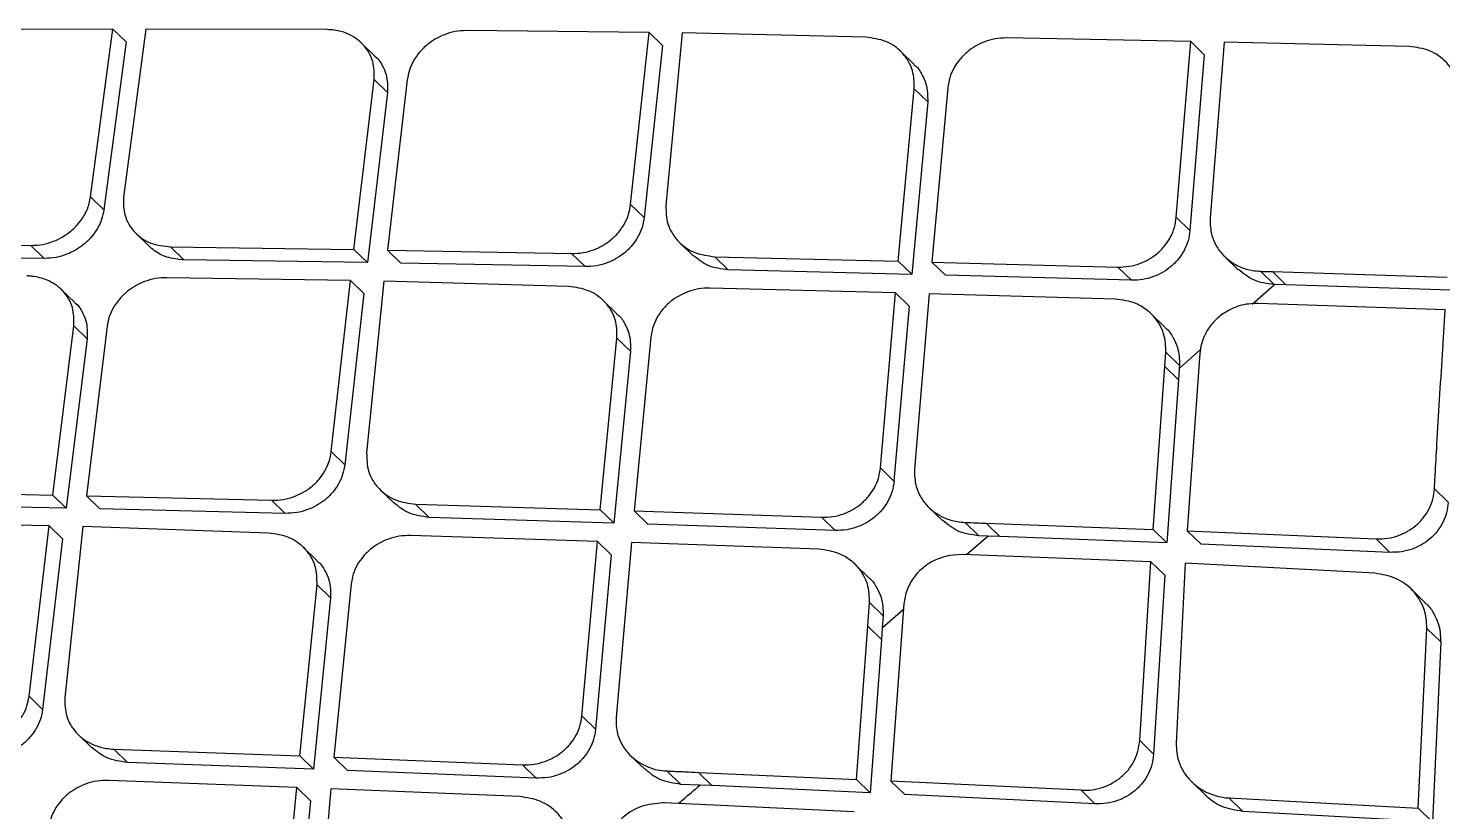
# Model space of a CAD drawing. Extents: x 400 to 501, y 484 to 634.
# Drawn here: x 486.318 to 487.625, y 515.328 to 516.052 of the extents above; entities that cross this region are included whole.
import ezdxf

# ---------------------------------------------------------------- set-up
doc = ezdxf.new("R2010")
doc.units = 0
doc.header["$MEASUREMENT"] = 0
doc.layers.add('DIM', color=3, linetype='Continuous')
doc.layers.add('GEOMETRY', color=3, linetype='Continuous', lineweight=25)

# ---------------------------------------------------------------- blocks, each defined once
blk = doc.blocks.new('2026 GRANDEE')
at = {"layer": 'GEOMETRY', "ltscale": 16}
for p, q in [((35.9711, -80.7893), (35.8046, -80.7897)), ((35.9503, -80.9444), (35.9711, -80.7893)), ((35.9711, -80.7893), (35.9834, -80.8012)), ((36.0015, -80.7893), (35.9809, -80.9446)), ((36.169, -80.7898), (36.0015, -80.7893)), ((36.4665, -80.7925), (36.2977, -80.7907)), ((36.4495, -80.9513), (36.4665, -80.7925)), ((36.4789, -80.8045), (36.4665, -80.7925)), ((36.4972, -80.7929), (36.4821, -80.9524)), ((36.667, -80.7968), (36.4972, -80.7929)), ((36.9672, -80.8009), (36.7968, -80.7975)), ((35.9834, -80.8012), (35.9627, -80.9564)), ((36.2131, -80.8142), (36.2008, -80.8022)), ((36.4789, -80.8045), (36.462, -80.9634)), ((36.7114, -80.8219), (36.699, -80.8098)), ((36.9538, -80.9632), (36.9672, -80.8009)), ((36.9672, -80.8009), (36.9797, -80.813)), ((36.9982, -80.8015), (36.985, -80.9641)), ((37.1691, -80.8054), (36.9982, -80.8015)), ((36.9797, -80.813), (36.9664, -80.9754)), ((36.1938, -80.9931), (36.2125, -80.8359)), ((36.2125, -80.8359), (36.2248, -80.8479)), ((36.2431, -80.8362), (36.2247, -80.9936)), ((36.2248, -80.8479), (36.2062, -81.0051)), ((36.6969, -81.0038), (36.7116, -80.8445)), ((36.7116, -80.8445), (36.7241, -80.8566)), ((36.7427, -80.8435), (36.728, -81.0046)), ((36.7241, -80.8566), (36.7094, -81.016)), ((35.9503, -80.9444), (35.9627, -80.9564)), ((36.4495, -80.9513), (36.462, -80.9634)), ((36.9538, -80.9632), (36.9664, -80.9754)), ((35.9924, -80.9782), (36.0048, -80.9902)), ((35.7271, -80.9883), (35.8952, -80.9893)), ((35.8952, -80.9893), (35.9075, -81.0013)), ((36.0244, -80.9907), (36.1938, -80.9931)), ((36.0244, -80.9907), (36.0367, -81.0027)), ((36.1938, -80.9931), (36.2062, -81.0051)), ((36.2247, -80.9936), (36.2371, -81.0057)), ((36.2247, -80.9936), (36.3949, -80.9968)), ((36.4946, -80.9865), (36.5071, -80.9986)), ((35.9075, -81.0013), (35.7394, -81.0002)), ((36.2062, -81.0051), (36.0367, -81.0027)), ((36.4074, -81.0089), (36.2371, -81.0057)), ((36.3949, -80.9968), (36.4074, -81.0089)), ((36.5273, -80.9997), (36.6969, -81.0038)), ((36.5273, -80.9997), (36.5398, -81.0118)), ((36.6969, -81.0038), (36.7094, -81.0159)), ((36.728, -81.0046), (36.8999, -81.0093)), ((36.728, -81.0046), (36.7406, -81.0168)), ((36.9985, -80.9995), (37.011, -81.0117)), ((36.1905, -81.0217), (36.0208, -81.0191)), ((36.7094, -81.016), (36.5398, -81.0118)), ((36.9124, -81.0215), (36.7406, -81.0168)), ((36.8999, -81.0093), (36.9124, -81.0215)), ((37.0443, -81.0255), (37.0316, -81.0132)), ((37.0426, -81.0135), (37.0552, -81.0258)), ((37.0427, -81.0135), (37.2043, -81.0187)), ((35.9357, -81.042), (35.9233, -81.03)), ((36.1728, -81.1798), (36.1905, -81.0217)), ((36.2029, -81.0338), (36.1853, -81.192)), ((36.1905, -81.0217), (36.2029, -81.0338)), ((36.2214, -81.0223), (36.2055, -81.1811)), ((36.3922, -81.0272), (36.2214, -81.0223)), ((36.6943, -81.0331), (36.5228, -81.0287)), ((36.6803, -81.1949), (36.6943, -81.0331)), ((36.7068, -81.0453), (36.6943, -81.0331)), ((36.7254, -81.0339), (36.7118, -81.196)), ((36.8975, -81.0388), (36.7254, -81.0339)), ((37.0239, -81.0436), (37.0442, -81.0256)), ((37.0553, -81.0258), (37.0445, -81.0255)), ((37.217, -81.031), (37.0553, -81.0258)), ((36.4368, -81.0525), (36.4243, -81.0404)), ((36.7068, -81.0453), (36.6929, -81.2071)), ((37.2024, -81.0487), (37.0294, -81.0429)), ((36.9433, -81.0648), (36.9307, -81.0525)), ((35.9154, -81.22), (35.9349, -81.0636)), ((35.9349, -81.0636), (35.9473, -81.0756)), ((35.9657, -81.064), (35.9465, -81.2207)), ((35.9473, -81.0756), (35.9279, -81.2321)), ((36.4215, -81.2337), (36.4369, -81.0749)), ((36.4369, -81.0749), (36.4494, -81.0871)), ((36.4682, -81.0742), (36.4529, -81.2347)), ((36.9566, -81.1029), (36.9763, -81.0856)), ((36.4494, -81.0871), (36.4341, -81.2459)), ((36.9432, -81.1013), (36.9442, -81.088)), ((36.9442, -81.088), (36.9568, -81.1003)), ((36.9755, -81.089), (36.964, -81.2532)), ((36.9324, -81.2519), (36.9431, -81.1013)), ((36.9432, -81.1013), (36.9558, -81.1136)), ((36.9566, -81.103), (36.9558, -81.1136)), ((36.9568, -81.1003), (36.9566, -81.1029)), ((36.9558, -81.1136), (36.9451, -81.2642)), ((36.1728, -81.1798), (36.1853, -81.192)), ((36.6803, -81.1949), (36.6929, -81.2071)), ((35.7451, -81.2167), (35.9154, -81.22)), ((36.2181, -81.2152), (36.2306, -81.2273)), ((37.1923, -81.2143), (37.2051, -81.2267)), ((35.9279, -81.2321), (35.7575, -81.2288)), ((35.9154, -81.22), (35.9278, -81.2321)), ((35.9465, -81.2207), (36.1177, -81.2248)), ((35.9465, -81.2207), (35.9589, -81.2328)), ((36.1177, -81.2248), (36.1302, -81.2369)), ((36.2508, -81.2285), (36.4215, -81.2336)), ((36.2508, -81.2285), (36.2634, -81.2406)), ((36.1302, -81.2369), (35.9589, -81.2328)), ((36.4341, -81.2459), (36.2634, -81.2406)), ((36.4341, -81.2458), (36.4215, -81.2336)), ((36.4529, -81.2347), (36.4655, -81.2469)), ((36.4529, -81.2347), (36.6259, -81.2405)), ((36.6259, -81.2405), (36.6385, -81.2527)), ((36.7252, -81.2314), (36.7378, -81.2436)), ((35.912, -81.2485), (35.7414, -81.245)), ((35.8936, -81.4059), (35.912, -81.2485)), ((35.9244, -81.2606), (35.912, -81.2485)), ((35.9431, -81.2492), (35.9265, -81.4074)), ((36.1149, -81.2551), (35.9431, -81.2492)), ((36.6385, -81.2527), (36.4655, -81.2469)), ((36.7586, -81.2453), (36.7712, -81.2576)), ((36.7781, -81.246), (36.9324, -81.2519)), ((36.7781, -81.246), (36.7907, -81.2583)), ((36.9324, -81.2519), (36.9451, -81.2642)), ((36.964, -81.2532), (37.1386, -81.2605)), ((36.964, -81.2532), (36.9767, -81.2655)), ((35.9244, -81.2606), (35.9061, -81.4181)), ((36.1596, -81.2805), (36.1471, -81.2684)), ((36.4188, -81.2628), (36.2462, -81.2574)), ((36.4044, -81.4242), (36.4188, -81.2629)), ((36.4188, -81.2628), (36.4314, -81.2751)), ((36.4502, -81.2639), (36.4361, -81.4255)), ((36.6234, -81.27), (36.4502, -81.2639)), ((36.7599, -81.275), (36.7796, -81.2579)), ((36.7796, -81.2579), (36.7712, -81.2576)), ((36.7907, -81.2583), (36.7797, -81.2579)), ((36.9451, -81.2642), (36.7907, -81.2583)), ((37.1514, -81.273), (36.9767, -81.2655)), ((37.1386, -81.2606), (37.1513, -81.273)), ((36.4314, -81.2751), (36.4171, -81.4365)), ((36.7563, -81.2749), (36.7438, -81.2759)), ((36.9304, -81.2818), (36.7563, -81.2749)), ((36.92, -81.447), (36.9304, -81.2818)), ((36.9304, -81.2818), (36.9431, -81.2941)), ((36.6694, -81.2961), (36.6568, -81.2838)), ((36.9431, -81.2941), (36.9328, -81.4595)), ((36.962, -81.2831), (36.9536, -81.4492)), ((37.1373, -81.2923), (36.962, -81.2831)), ((36.1437, -81.4611), (36.1597, -81.303)), ((36.1597, -81.303), (36.1722, -81.3151)), ((36.1912, -81.3024), (36.1753, -81.4623)), ((37.1836, -81.3193), (37.1708, -81.3068)), ((36.1722, -81.3151), (36.1563, -81.4734)), ((36.6686, -81.3412), (36.6703, -81.3193)), ((36.6703, -81.3193), (36.683, -81.3316)), ((36.7019, -81.3206), (36.69, -81.4844)), ((36.7038, -81.3106), (36.7019, -81.3206)), ((36.6821, -81.3426), (36.7015, -81.3257)), ((36.683, -81.3316), (36.6821, -81.3426)), ((36.6582, -81.4829), (36.6686, -81.3412)), ((36.6686, -81.3412), (36.6813, -81.3535)), ((36.6821, -81.3426), (36.6813, -81.3535)), ((37.1775, -81.5094), (37.1854, -81.3434)), ((37.1854, -81.3434), (37.1982, -81.3558)), ((36.6813, -81.3535), (36.6709, -81.4953)), ((37.1982, -81.3559), (37.1905, -81.522)), ((35.8936, -81.4059), (35.9061, -81.4181)), ((36.4044, -81.4242), (36.4171, -81.4365)), ((35.939, -81.4414), (35.9515, -81.4536)), ((36.9328, -81.4595), (36.92, -81.447)), ((35.9719, -81.4549), (36.1437, -81.4611)), ((35.9719, -81.4549), (35.9845, -81.4671)), ((36.1437, -81.4611), (36.1563, -81.4733)), ((36.1753, -81.4623), (36.3495, -81.4693)), ((36.1753, -81.4623), (36.1879, -81.4746)), ((36.4495, -81.4609), (36.4622, -81.4732)), ((36.1563, -81.4734), (35.9845, -81.4671)), ((36.3621, -81.4816), (36.1879, -81.4746)), ((36.3495, -81.4693), (36.3621, -81.4816)), ((36.4958, -81.4874), (36.4831, -81.475)), ((36.5122, -81.4763), (36.6582, -81.4829)), ((36.5122, -81.4763), (36.525, -81.4887)), ((36.1409, -81.4902), (35.9672, -81.4837)), ((36.1261, -81.6512), (36.1409, -81.4902)), ((36.1409, -81.4902), (36.1536, -81.5025)), ((36.1725, -81.4915), (36.158, -81.6527)), ((36.347, -81.4987), (36.1725, -81.4915)), ((36.5135, -81.4881), (36.4958, -81.4874)), ((36.5249, -81.4886), (36.5136, -81.4881)), ((36.6709, -81.4953), (36.5249, -81.4886)), ((36.6582, -81.4829), (36.6709, -81.4953)), ((36.8658, -81.4929), (36.69, -81.4844)), ((36.69, -81.4844), (36.7028, -81.4968)), ((36.9681, -81.4852), (36.981, -81.4976)), ((36.1535, -81.5025), (36.1388, -81.6635)), ((36.4808, -81.5046), (36.4794, -81.5046)), ((36.6561, -81.5127), (36.4808, -81.5046)), ((36.8786, -81.5054), (36.7028, -81.4968)), ((36.8786, -81.5053), (36.8658, -81.4929)), ((37.0024, -81.4999), (37.1775, -81.5094)), ((37.0024, -81.4999), (37.0153, -81.5124)), ((37.1905, -81.522), (37.0153, -81.5124)), ((37.1775, -81.5094), (37.1904, -81.5219))]:
    blk.add_line(p, q, dxfattribs=at)
for points, knots in [([(36.6905, -86.4596), (36.8381, -86.4165), (37.1307, -86.3312), (37.5611, -86.1898), (37.9886, -86.0371), (38.4208, -85.8678), (38.8567, -85.6806), (39.2868, -85.4779), (39.735, -85.2466), (40.1984, -84.9824), (40.6732, -84.681), (41.12, -84.3656), (41.5399, -84.0372), (41.9344, -83.6966), (42.3107, -83.3382), (42.669, -82.9614), (43.0096, -82.5663), (43.3373, -82.1464), (43.6515, -81.7006), (43.9514, -81.2277), (44.2143, -80.7659), (44.4449, -80.319), (44.6472, -79.8897), (44.8341, -79.4545), (45.0032, -79.0227), (45.156, -78.5954), (45.2974, -78.165), (45.3827, -77.8724), (45.4258, -77.7247)], [0, 0, 0, 0, 0.035525, 0.070388, 0.104613, 0.140366, 0.177593, 0.214175, 0.250155, 0.29407, 0.337324, 0.380018, 0.420328, 0.460404, 0.500344, 0.540322, 0.580441, 0.620795, 0.663303, 0.706365, 0.750082, 0.785996, 0.822507, 0.859661, 0.895376, 0.929604, 0.96447, 1, 1, 1, 1]), ([(41.2596, -77.8312), (41.1255, -78.0452), (40.8572, -78.4732), (40.4045, -79.0816), (39.9167, -79.6617), (39.3905, -80.2076), (38.828, -80.7163), (38.2326, -81.1858), (37.6101, -81.6194), (37.1739, -81.8747), (36.9558, -82.0023)], [0, 0, 0, 0, 0.125001, 0.250001, 0.375003, 0.499997, 0.624991, 0.749994, 0.874996, 1, 1, 1, 1]), ([(42.0109, -77.9934), (41.892, -78.1931), (41.6544, -78.5923), (41.2583, -79.1661), (40.835, -79.7182), (40.3828, -80.2445), (39.9009, -80.7405), (39.3899, -81.2062), (38.8503, -81.6421), (38.2851, -82.0479), (37.6993, -82.4266), (37.2931, -82.6524), (37.0899, -82.7654)], [0, 0, 0, 0, 0.100345, 0.20059, 0.300906, 0.400755, 0.500092, 0.599382, 0.699069, 0.799349, 0.899659, 1, 1, 1, 1]), ([(42.0254, -78.0022), (42.0172, -78.0162), (41.9955, -78.0528), (41.9562, -78.1196), (41.9104, -78.1971), (41.8652, -78.273), (41.826, -78.3375), (41.7883, -78.3984), (41.7498, -78.4596), (41.6794, -78.5702), (41.5772, -78.7267), (41.4062, -78.979), (41.1915, -79.2784), (40.9126, -79.6412), (40.6049, -80.013), (40.265, -80.3893), (39.8786, -80.7807), (39.4372, -81.1846), (38.9362, -81.5948), (38.4704, -81.9369), (38.0506, -82.2192), (37.7797, -82.389), (37.6011, -82.4962), (37.5174, -82.5455), (37.4331, -82.5944), (37.351, -82.6413), (37.2664, -82.6888), (37.1829, -82.7343), (37.1248, -82.7659), (37.098, -82.7805)], [0, 0, 0, 0, 0.007015, 0.018363, 0.033423, 0.04585, 0.056436, 0.065972, 0.076735, 0.087613, 0.12255, 0.157338, 0.219068, 0.281467, 0.354683, 0.427219, 0.500115, 0.591822, 0.685047, 0.779146, 0.840884, 0.903128, 0.916964, 0.930722, 0.945004, 0.958992, 0.971501, 0.986828, 1, 1, 1, 1]), ([(36.2125, -80.8359), (36.2125, -80.8302), (36.2126, -80.8213), (36.2077, -80.8105), (36.2006, -80.8009), (36.1896, -80.7935), (36.1777, -80.7902), (36.1713, -80.7899), (36.169, -80.7898)], [0, 0, 0, 0, 0.23328, 0.362763, 0.500654, 0.749462, 0.907358, 1, 1, 1, 1]), ([(36.2977, -80.7907), (36.2942, -80.7909), (36.2873, -80.7912), (36.2748, -80.795), (36.2634, -80.8015), (36.2543, -80.8104), (36.2487, -80.8185), (36.2447, -80.8272), (36.2436, -80.8332), (36.2431, -80.8362)], [0, 0, 0, 0, 0.139395, 0.269086, 0.498819, 0.625988, 0.751701, 0.876266, 1, 1, 1, 1]), ([(36.7116, -80.8445), (36.7115, -80.8387), (36.7114, -80.8298), (36.7064, -80.8187), (36.6989, -80.8087), (36.6859, -80.7994), (36.6733, -80.7977), (36.667, -80.7968)], [0, 0, 0, 0, 0.229491, 0.360205, 0.501424, 0.750631, 1, 1, 1, 1]), ([(36.7968, -80.7975), (36.7933, -80.7977), (36.7865, -80.7979), (36.7739, -80.8015), (36.7625, -80.8081), (36.7535, -80.8172), (36.748, -80.8253), (36.7441, -80.8342), (36.7432, -80.8404), (36.7427, -80.8435)], [0, 0, 0, 0, 0.136882, 0.265631, 0.498447, 0.623854, 0.748975, 0.874221, 1, 1, 1, 1]), ([(37.2156, -80.8544), (37.2154, -80.8484), (37.215, -80.8391), (37.2096, -80.8277), (37.2018, -80.8176), (37.1885, -80.808), (37.1756, -80.8062), (37.1691, -80.8054)], [0, 0, 0, 0, 0.232854, 0.362829, 0.501703, 0.751076, 1, 1, 1, 1]), ([(36.2129, -80.8144), (36.2134, -80.8147), (36.2166, -80.8168), (36.22, -80.8228), (36.225, -80.8333), (36.2249, -80.8422), (36.2248, -80.8479)], [0, 0, 0, 0, 0.044752, 0.308314, 0.555519, 1, 1, 1, 1]), ([(36.7112, -80.8222), (36.7117, -80.8225), (36.7151, -80.8247), (36.7187, -80.831), (36.7239, -80.8418), (36.724, -80.8508), (36.7241, -80.8566)], [0, 0, 0, 0, 0.045224, 0.315416, 0.564742, 1, 1, 1, 1]), ([(36.0157, -81.9103), (35.8638, -81.8676), (35.5594, -81.7819), (35.1189, -81.6445), (34.6958, -81.5059), (34.3392, -81.3834), (34.0464, -81.2803), (33.8125, -81.1967), (33.5951, -81.1184), (33.3961, -81.0467), (33.2146, -80.9818), (33.1136, -80.9469), (33.0632, -80.9294)], [0, 0, 0, 0, 0.1280884, 0.2568048, 0.3836102, 0.5088305, 0.5930086, 0.6749207, 0.7545369, 0.8369035, 0.9186293, 1, 1, 1, 1]), ([(35.8952, -80.9893), (35.8989, -80.9891), (35.9059, -80.9888), (35.9185, -80.985), (35.9298, -80.9786), (35.9388, -80.9699), (35.9451, -80.9611), (35.9491, -80.9525), (35.95, -80.9464), (35.9503, -80.9444)], [0, 0, 0, 0, 0.144073, 0.275617, 0.500519, 0.626056, 0.749497, 0.916134, 1, 1, 1, 1]), ([(35.9809, -80.9446), (35.9808, -80.9504), (35.9807, -80.9593), (35.9856, -80.97), (35.9927, -80.9795), (36.0055, -80.9885), (36.0181, -80.9899), (36.0244, -80.9907)], [0, 0, 0, 0, 0.236242, 0.365108, 0.501017, 0.749992, 1, 1, 1, 1]), ([(36.3949, -80.9968), (36.3985, -80.9967), (36.4054, -80.9964), (36.4181, -80.9928), (36.4295, -80.9863), (36.4385, -80.9774), (36.444, -80.9694), (36.448, -80.9605), (36.449, -80.9544), (36.4495, -80.9513)], [0, 0, 0, 0, 0.139825, 0.269771, 0.499654, 0.624034, 0.749059, 0.874249, 1, 1, 1, 1]), ([(36.4821, -80.9524), (36.4822, -80.9582), (36.4824, -80.9672), (36.4876, -80.9781), (36.4951, -80.988), (36.5082, -80.9972), (36.5209, -80.9988), (36.5273, -80.9997)], [0, 0, 0, 0, 0.231819, 0.361881, 0.501268, 0.750408, 1, 1, 1, 1]), ([(35.9627, -80.9564), (35.9621, -80.9593), (35.961, -80.9653), (35.9569, -80.9738), (35.9512, -80.9818), (35.9422, -80.9906), (35.9309, -80.997), (35.9182, -81.0008), (35.9112, -81.0011), (35.9075, -81.0013)], [0, 0, 0, 0, 0.123347, 0.247542, 0.372879, 0.499561, 0.724315, 0.855865, 1, 1, 1, 1]), ([(36.462, -80.9634), (36.4615, -80.9665), (36.4605, -80.9726), (36.4565, -80.9814), (36.451, -80.9895), (36.442, -80.9984), (36.4305, -81.0049), (36.4179, -81.0085), (36.411, -81.0088), (36.4074, -81.0089)], [0, 0, 0, 0, 0.125538, 0.250498, 0.375277, 0.500386, 0.73017, 0.860123, 1, 1, 1, 1]), ([(36.8999, -81.0093), (36.9034, -81.0092), (36.9102, -81.009), (36.9229, -81.0055), (36.9343, -80.999), (36.9433, -80.9899), (36.9487, -80.9817), (36.9525, -80.9727), (36.9534, -80.9664), (36.9538, -80.9632)], [0, 0, 0, 0, 0.13743, 0.266447, 0.499166, 0.622217, 0.746713, 0.872479, 1, 1, 1, 1]), ([(36.985, -80.9641), (36.9852, -80.9696), (36.9854, -80.9785), (36.9905, -80.99), (36.9953, -80.9964), (36.9995, -81.0005), (37.0042, -81.0045), (37.0124, -81.0094), (37.0227, -81.0126), (37.0292, -81.013), (37.0316, -81.0132)], [0, 0, 0, 0, 0.213306, 0.347766, 0.500723, 0.531614, 0.583585, 0.750396, 0.906493, 1, 1, 1, 1]), ([(36.9664, -80.9754), (36.966, -80.9786), (36.9651, -80.9849), (36.9613, -80.9939), (36.9559, -81.0021), (36.9469, -81.0112), (36.9355, -81.0177), (36.9228, -81.0212), (36.916, -81.0214), (36.9124, -81.0215)], [0, 0, 0, 0, 0.127409, 0.253023, 0.377327, 0.500955, 0.733552, 0.862552, 1, 1, 1, 1]), ([(36.0367, -81.0027), (36.0313, -81.0022), (36.022, -81.0012), (36.0119, -80.9961), (36.0069, -80.9922), (36.005, -80.9904), (36.0048, -80.9902)], [0, 0, 0, 0, 0.446334, 0.769718, 0.969505, 1, 1, 1, 1]), ([(36.5397, -81.0118), (36.5333, -81.011), (36.5208, -81.0095), (36.5116, -81.002), (36.5073, -80.9984)], [0, 0, 0, 0, 0.519, 1, 1, 1, 1]), ([(35.9349, -81.0636), (35.935, -81.0579), (35.9351, -81.049), (35.9302, -81.0383), (35.9231, -81.0287), (35.9116, -81.021), (35.9, -81.0181), (35.8938, -81.0176), (35.892, -81.0175), (35.8915, -81.0175), (35.8915, -81.0175)], [0, 0, 0, 0, 0.234609, 0.36371, 0.500546, 0.749366, 0.93168, 0.980154, 0.997723, 1, 1, 1, 1]), ([(36.0208, -81.0191), (36.0172, -81.0192), (36.0103, -81.0195), (35.9977, -81.0232), (35.9862, -81.0296), (35.9771, -81.0385), (35.9714, -81.0465), (35.9673, -81.0551), (35.9662, -81.0611), (35.9657, -81.064)], [0, 0, 0, 0, 0.140911, 0.271142, 0.499017, 0.626941, 0.752865, 0.877106, 1, 1, 1, 1]), ([(37.0442, -81.0255), (37.0376, -81.0246), (37.025, -81.0229), (37.0157, -81.0152), (37.0112, -81.0115)], [0, 0, 0, 0, 0.521201, 1, 1, 1, 1]), ([(37.0316, -81.0132), (37.0337, -81.0133), (37.0374, -81.0134), (37.041, -81.0135), (37.0426, -81.0135)], [0, 0, 0, 0, 0.56, 1, 1, 1, 1]), ([(36.4369, -81.0749), (36.4369, -81.0692), (36.4367, -81.0602), (36.4317, -81.0491), (36.4242, -81.0392), (36.4112, -81.0299), (36.3986, -81.0281), (36.3922, -81.0272)], [0, 0, 0, 0, 0.230817, 0.361146, 0.501307, 0.750462, 1, 1, 1, 1]), ([(36.5228, -81.0287), (36.5192, -81.0288), (36.5124, -81.029), (36.4997, -81.0326), (36.4882, -81.039), (36.4791, -81.048), (36.4736, -81.0561), (36.4697, -81.065), (36.4687, -81.0711), (36.4682, -81.0742)], [0, 0, 0, 0, 0.137933, 0.267044, 0.498503, 0.624616, 0.749947, 0.874929, 1, 1, 1, 1]), ([(35.9355, -81.0422), (35.9359, -81.0425), (35.9391, -81.0445), (35.9425, -81.0505), (35.9475, -81.061), (35.9474, -81.0699), (35.9473, -81.0756)], [0, 0, 0, 0, 0.039803, 0.304219, 0.552514, 1, 1, 1, 1]), ([(36.9442, -81.088), (36.944, -81.0822), (36.9436, -81.073), (36.9383, -81.0616), (36.9338, -81.0556), (36.9299, -81.0518), (36.9252, -81.0477), (36.915, -81.0412), (36.904, -81.0397), (36.8975, -81.0388)], [0, 0, 0, 0, 0.226588, 0.357947, 0.501234, 0.52755, 0.578055, 0.751211, 1, 1, 1, 1]), ([(37.0294, -81.0429), (37.0235, -81.0431), (37.014, -81.0435), (37.0053, -81.0478), (37.002, -81.0494)], [0, 0, 0, 0, 0.623236, 1, 1, 1, 1]), ([(36.4366, -81.0527), (36.4371, -81.053), (36.4404, -81.0552), (36.4441, -81.0615), (36.4493, -81.0723), (36.4494, -81.0813), (36.4494, -81.0871)], [0, 0, 0, 0, 0.044795, 0.313095, 0.561837, 1, 1, 1, 1]), ([(37.002, -81.0494), (36.9986, -81.0515), (36.9917, -81.0558), (36.9867, -81.062), (36.9842, -81.0651)], [0, 0, 0, 0, 0.501658, 1, 1, 1, 1]), ([(37.1923, -81.2143), (37.1924, -81.2128), (37.1927, -81.2084), (37.1935, -81.1947), (37.195, -81.1687), (37.198, -81.1178), (37.2006, -81.0764), (37.2024, -81.0487)], [0, 0, 0, 0, 0.027614, 0.078222, 0.248424, 0.497807, 1, 1, 1, 1]), ([(36.9431, -81.065), (36.9436, -81.0654), (36.947, -81.0677), (36.9509, -81.0743), (36.9563, -81.0854), (36.9566, -81.0945), (36.9568, -81.1003)], [0, 0, 0, 0, 0.045393, 0.320508, 0.571422, 1, 1, 1, 1]), ([(36.9842, -81.0651), (36.9834, -81.0664), (36.9809, -81.07), (36.9773, -81.078), (36.9762, -81.0849), (36.9755, -81.089)], [0, 0, 0, 0, 0.176183, 0.50069, 1, 1, 1, 1]), ([(36.3656, -82.809), (36.2471, -82.7598), (36.0038, -82.6588), (35.6474, -82.5037), (35.2889, -82.3435), (34.9415, -82.1832), (34.6052, -82.0243), (34.3448, -81.8991), (34.1529, -81.8061), (34.0215, -81.7418), (33.8939, -81.6789), (33.7716, -81.6184), (33.6558, -81.5621), (33.5458, -81.5078), (33.4429, -81.4558), (33.3465, -81.4078), (33.2614, -81.3664), (33.1875, -81.3306), (33.119, -81.2964), (33.0551, -81.2644), (32.9874, -81.2316), (32.9215, -81.2034), (32.8815, -81.1818), (32.8632, -81.172)], [0, 0, 0, 0, 0.082249, 0.168725, 0.250938, 0.337838, 0.421226, 0.501438, 0.538138, 0.573957, 0.608923, 0.645818, 0.681064, 0.714276, 0.751294, 0.786327, 0.81865, 0.848238, 0.87506, 0.90615, 0.934321, 0.970126, 1, 1, 1, 1]), ([(32.8636, -81.1717), (32.9041, -81.1907), (32.9849, -81.2289), (33.1234, -81.2941), (33.2784, -81.3661), (33.452, -81.4471), (33.6431, -81.5406), (33.8544, -81.6419), (34.0767, -81.7531), (34.3578, -81.8893), (34.7004, -82.054), (35.1059, -82.2438), (35.5212, -82.4319), (35.9431, -82.6166), (36.2291, -82.7354), (36.372, -82.7947)], [0, 0, 0, 0, 0.062561, 0.125095, 0.187382, 0.249789, 0.312754, 0.37631, 0.439124, 0.501607, 0.601699, 0.701611, 0.80118, 0.900668, 1, 1, 1, 1]), ([(36.1177, -81.2248), (36.1213, -81.2247), (36.1283, -81.2245), (36.141, -81.2209), (36.1525, -81.2146), (36.1616, -81.2058), (36.1672, -81.1978), (36.1712, -81.189), (36.1723, -81.1829), (36.1728, -81.1798)], [0, 0, 0, 0, 0.14114, 0.271595, 0.500072, 0.624845, 0.750007, 0.874918, 1, 1, 1, 1]), ([(36.2055, -81.1811), (36.2057, -81.1869), (36.2058, -81.1959), (36.211, -81.2069), (36.2186, -81.2167), (36.2317, -81.2259), (36.2445, -81.2276), (36.2508, -81.2285)], [0, 0, 0, 0, 0.232816, 0.362551, 0.50109, 0.750206, 1, 1, 1, 1]), ([(36.1853, -81.192), (36.1848, -81.195), (36.1837, -81.2011), (36.1797, -81.2099), (36.1741, -81.2179), (36.165, -81.2267), (36.1535, -81.2331), (36.1408, -81.2366), (36.1338, -81.2368), (36.1302, -81.2369)], [0, 0, 0, 0, 0.12487, 0.24956, 0.374494, 0.500215, 0.728507, 0.858899, 1, 1, 1, 1]), ([(36.6259, -81.2405), (36.6295, -81.2404), (36.6364, -81.2403), (36.6491, -81.2368), (36.6606, -81.2304), (36.6696, -81.2214), (36.6751, -81.2133), (36.679, -81.2043), (36.6799, -81.198), (36.6803, -81.1949)], [0, 0, 0, 0, 0.138361, 0.267738, 0.499458, 0.622846, 0.747471, 0.873015, 1, 1, 1, 1]), ([(36.7118, -81.196), (36.7119, -81.2015), (36.7121, -81.2104), (36.7173, -81.222), (36.7253, -81.2327), (36.7372, -81.2407), (36.7496, -81.2446), (36.7561, -81.2451), (36.7586, -81.2453)], [0, 0, 0, 0, 0.215404, 0.34949, 0.501157, 0.75014, 0.90752, 1, 1, 1, 1]), ([(36.693, -81.2071), (36.6925, -81.2103), (36.6916, -81.2166), (36.6877, -81.2256), (36.6822, -81.2337), (36.6732, -81.2427), (36.6617, -81.2491), (36.649, -81.2525), (36.6421, -81.2527), (36.6385, -81.2528)], [0, 0, 0, 0, 0.126948, 0.252454, 0.377043, 0.501414, 0.732654, 0.861822, 1, 1, 1, 1]), ([(37.1386, -81.2606), (37.1421, -81.2605), (37.1491, -81.2604), (37.1619, -81.257), (37.1734, -81.2505), (37.1824, -81.2412), (37.1877, -81.2329), (37.1913, -81.2238), (37.192, -81.2175), (37.1924, -81.2143)], [0, 0, 0, 0, 0.13734, 0.266535, 0.500813, 0.625263, 0.74975, 0.874437, 1, 1, 1, 1]), ([(36.2634, -81.2406), (36.2568, -81.2398), (36.2442, -81.2382), (36.2351, -81.2307), (36.2307, -81.2271)], [0, 0, 0, 0, 0.522607, 1, 1, 1, 1]), ([(37.2051, -81.2267), (37.2048, -81.2299), (37.204, -81.2364), (37.2003, -81.2455), (37.1951, -81.2538), (37.1862, -81.2629), (37.1747, -81.2695), (37.1619, -81.2728), (37.1549, -81.2729), (37.1514, -81.273)], [0, 0, 0, 0, 0.128095, 0.25352, 0.376904, 0.498937, 0.733436, 0.862666, 1, 1, 1, 1]), ([(36.7712, -81.2576), (36.7646, -81.2567), (36.7519, -81.255), (36.7425, -81.2472), (36.738, -81.2434)], [0, 0, 0, 0, 0.518191, 1, 1, 1, 1]), ([(36.1597, -81.303), (36.1596, -81.2972), (36.1595, -81.2882), (36.1544, -81.2771), (36.147, -81.2672), (36.1339, -81.2578), (36.1212, -81.256), (36.1149, -81.2551)], [0, 0, 0, 0, 0.2318, 0.361791, 0.501087, 0.750242, 1, 1, 1, 1]), ([(36.7586, -81.2453), (36.7622, -81.2454), (36.7687, -81.2456), (36.7752, -81.2459), (36.7781, -81.246)], [0, 0, 0, 0, 0.5599995, 1, 1, 1, 1]), ([(36.2462, -81.2574), (36.2426, -81.2575), (36.2357, -81.2577), (36.223, -81.2611), (36.2114, -81.2675), (36.2023, -81.2764), (36.1966, -81.2844), (36.1927, -81.2932), (36.1917, -81.2993), (36.1912, -81.3024)], [0, 0, 0, 0, 0.138974, 0.268471, 0.498726, 0.625443, 0.750919, 0.875616, 1, 1, 1, 1]), ([(36.1594, -81.2808), (36.16, -81.2812), (36.1633, -81.2834), (36.167, -81.2897), (36.1721, -81.3004), (36.1722, -81.3094), (36.1722, -81.3151)], [0, 0, 0, 0, 0.0515696, 0.3164259, 0.5628628, 1, 1, 1, 1]), ([(36.6703, -81.3193), (36.6701, -81.3135), (36.6698, -81.3043), (36.6644, -81.2928), (36.6589, -81.2856), (36.6516, -81.2791), (36.6407, -81.2724), (36.63, -81.2709), (36.6234, -81.27)], [0, 0, 0, 0, 0.227507, 0.358585, 0.501124, 0.590786, 0.751081, 1, 1, 1, 1]), ([(36.7438, -81.2759), (36.739, -81.2772), (36.7297, -81.2798), (36.7178, -81.2882), (36.7087, -81.2985), (36.7054, -81.3066), (36.7038, -81.3106)], [0, 0, 0, 0, 0.265265, 0.519148, 0.763403, 1, 1, 1, 1]), ([(37.1854, -81.3434), (37.185, -81.3373), (37.1845, -81.3279), (37.1788, -81.3163), (37.1707, -81.3057), (37.157, -81.2956), (37.1438, -81.2934), (37.1373, -81.2923)], [0, 0, 0, 0, 0.230364, 0.36011, 0.499494, 0.750099, 1, 1, 1, 1]), ([(36.2828, -83.2998), (36.1585, -83.2367), (35.9096, -83.1104), (35.5421, -82.9141), (35.179, -82.7152), (34.8226, -82.514), (34.4738, -82.3128), (34.163, -82.1307), (33.8916, -81.9713), (33.6595, -81.8359), (33.4438, -81.7115), (33.2482, -81.6022), (33.0746, -81.5079), (32.9226, -81.4271), (32.7882, -81.3579), (32.7111, -81.318), (32.6725, -81.298)], [0, 0, 0, 0, 0.082411, 0.164951, 0.247638, 0.330248, 0.412935, 0.496232, 0.559503, 0.622548, 0.685579, 0.749219, 0.81255, 0.875197, 0.937632, 1, 1, 1, 1]), ([(36.6693, -81.2963), (36.6697, -81.2966), (36.6731, -81.2989), (36.6769, -81.3054), (36.6825, -81.3165), (36.6828, -81.3258), (36.683, -81.3316)], [0, 0, 0, 0, 0.0381631, 0.312048, 0.5637335, 1, 1, 1, 1]), ([(37.1835, -81.3195), (37.184, -81.3199), (37.1875, -81.3225), (37.1917, -81.3292), (37.1974, -81.3406), (37.1979, -81.35), (37.1982, -81.3559)], [0, 0, 0, 0, 0.046704, 0.324195, 0.575656, 1, 1, 1, 1]), ([(36.2676, -83.3303), (36.1395, -83.2686), (35.8831, -83.145), (35.5031, -82.9551), (35.1272, -82.7634), (34.7586, -82.5698), (34.3987, -82.3759), (34.0797, -82.1996), (33.8034, -82.0444), (33.5696, -81.9115), (33.3547, -81.788), (33.162, -81.6779), (32.9924, -81.5799), (32.8449, -81.4936), (32.7155, -81.4161), (32.6416, -81.3712), (32.6047, -81.3488)], [0, 0, 0, 0, 0.082589, 0.165416, 0.24837, 0.331192, 0.414034, 0.497446, 0.560621, 0.623393, 0.686188, 0.749611, 0.812567, 0.875073, 0.937549, 1, 1, 1, 1]), ([(35.838, -81.4504), (35.8417, -81.4503), (35.8487, -81.4501), (35.8615, -81.4467), (35.8731, -81.4404), (35.8822, -81.4317), (35.8879, -81.4237), (35.892, -81.415), (35.893, -81.409), (35.8936, -81.4059)], [0, 0, 0, 0, 0.142441, 0.273397, 0.500466, 0.625589, 0.750883, 0.875538, 1, 1, 1, 1]), ([(35.9265, -81.4074), (35.9266, -81.4132), (35.9268, -81.4222), (35.932, -81.4331), (35.9395, -81.443), (35.9509, -81.4506), (35.9631, -81.4542), (35.9696, -81.4547), (35.9719, -81.4549)], [0, 0, 0, 0, 0.233341, 0.362642, 0.500318, 0.749197, 0.90908, 1, 1, 1, 1]), ([(35.9061, -81.4181), (35.9056, -81.4211), (35.9045, -81.4272), (35.9004, -81.4359), (35.8948, -81.4438), (35.8856, -81.4526), (35.8741, -81.4588), (35.8612, -81.4623), (35.8542, -81.4625), (35.8505, -81.4626)], [0, 0, 0, 0, 0.12419, 0.248489, 0.373342, 0.499299, 0.726697, 0.857657, 1, 1, 1, 1]), ([(36.3495, -81.4693), (36.3531, -81.4693), (36.3601, -81.4692), (36.3729, -81.4658), (36.3845, -81.4595), (36.3936, -81.4506), (36.3991, -81.4425), (36.403, -81.4336), (36.404, -81.4273), (36.4044, -81.4242)], [0, 0, 0, 0, 0.139303, 0.269048, 0.499791, 0.623474, 0.748207, 0.873528, 1, 1, 1, 1]), ([(36.4361, -81.4255), (36.4361, -81.4307), (36.4362, -81.4394), (36.4414, -81.4511), (36.4495, -81.4621), (36.463, -81.4713), (36.4758, -81.4747), (36.4824, -81.475), (36.4831, -81.475)], [0, 0, 0, 0, 0.204499, 0.341355, 0.501379, 0.7506, 0.97047, 1, 1, 1, 1]), ([(36.4171, -81.4365), (36.4166, -81.4396), (36.4157, -81.4459), (36.4118, -81.4548), (36.4063, -81.4629), (36.3972, -81.4718), (36.3856, -81.4781), (36.3727, -81.4815), (36.3658, -81.4816), (36.3622, -81.4816)], [0, 0, 0, 0, 0.12634, 0.251447, 0.375887, 0.500259, 0.731117, 0.860813, 1, 1, 1, 1]), ([(36.8658, -81.4929), (36.8694, -81.4929), (36.8764, -81.4928), (36.8893, -81.4895), (36.9008, -81.4831), (36.9098, -81.474), (36.9151, -81.4658), (36.9188, -81.4567), (36.9196, -81.4503), (36.92, -81.447)], [0, 0, 0, 0, 0.138102, 0.267632, 0.501317, 0.623363, 0.746938, 0.872262, 1, 1, 1, 1]), ([(36.9536, -81.4492), (36.954, -81.455), (36.9546, -81.4644), (36.9603, -81.476), (36.9646, -81.4816), (36.9672, -81.4842), (36.9673, -81.4843), (36.9676, -81.4846), (36.9688, -81.4858), (36.9734, -81.49), (36.9827, -81.4958), (36.9936, -81.499), (37.0004, -81.4999), (37.0022, -81.4999), (37.0024, -81.4999)], [0, 0, 0, 0, 0.224289, 0.35509, 0.498279, 0.498812, 0.499817, 0.503244, 0.515759, 0.563433, 0.748856, 0.929382, 0.992656, 1, 1, 1, 1]), ([(35.9845, -81.4671), (35.9779, -81.4662), (35.9653, -81.4646), (35.9561, -81.457), (35.9517, -81.4534)], [0, 0, 0, 0, 0.522681, 1, 1, 1, 1]), ([(36.9328, -81.4595), (36.9324, -81.4627), (36.9317, -81.4691), (36.928, -81.4782), (36.9226, -81.4865), (36.9137, -81.4956), (36.9021, -81.502), (36.8892, -81.5053), (36.8822, -81.5053), (36.8786, -81.5054)], [0, 0, 0, 0, 0.127648, 0.252807, 0.376147, 0.498552, 0.732466, 0.861986, 1, 1, 1, 1]), ([(36.4958, -81.4874), (36.4892, -81.4864), (36.4763, -81.4846), (36.4669, -81.4768), (36.4624, -81.473)], [0, 0, 0, 0, 0.520507, 1, 1, 1, 1]), ([(36.4831, -81.475), (36.4886, -81.4753), (36.4983, -81.4757), (36.508, -81.4761), (36.5122, -81.4763)], [0, 0, 0, 0, 0.559999, 1, 1, 1, 1]), ([(35.9672, -81.4837), (35.9636, -81.4837), (35.9566, -81.4839), (35.9438, -81.4873), (35.9322, -81.4935), (35.9229, -81.5023), (35.9172, -81.5104), (35.9132, -81.5191), (35.9122, -81.5252), (35.9117, -81.5282)], [0, 0, 0, 0, 0.139969, 0.269845, 0.499012, 0.626264, 0.751853, 0.876265, 1, 1, 1, 1]), ([(36.4936, -81.5052), (36.4951, -81.504), (36.5017, -81.4983), (36.5084, -81.4926), (36.5135, -81.4881)], [0, 0, 0, 0, 0.21963, 1, 1, 1, 1]), ([(36.3941, -81.5484), (36.3939, -81.5425), (36.3936, -81.5332), (36.3882, -81.5218), (36.3802, -81.5114), (36.3666, -81.5017), (36.3535, -81.4997), (36.347, -81.4987)], [0, 0, 0, 0, 0.228407, 0.359359, 0.501415, 0.750649, 1, 1, 1, 1]), ([(36.4794, -81.5046), (36.4725, -81.5052), (36.4597, -81.5063), (36.4451, -81.5149), (36.4361, -81.524), (36.4307, -81.5322), (36.4271, -81.5409), (36.4264, -81.5469), (36.426, -81.5499)], [0, 0, 0, 0, 0.26494, 0.497759, 0.629944, 0.757265, 0.880376, 1, 1, 1, 1]), ([(37.0153, -81.5124), (37.0087, -81.5114), (36.9961, -81.5093), (36.9854, -81.502), (36.9811, -81.4978), (36.981, -81.4976)], [0, 0, 0, 0, 0.516258, 0.984678, 1, 1, 1, 1])]:
    blk.add_open_spline(points, degree=3, knots=knots, dxfattribs=at)

msp = doc.modelspace()

# ---------------------------------------------------------------- block references
at = {"layer": 'DIM'}
msp.add_blockref('2026 GRANDEE', (450.4248, 596.8403), dxfattribs=at)

doc.saveas('drawing.dxf')
